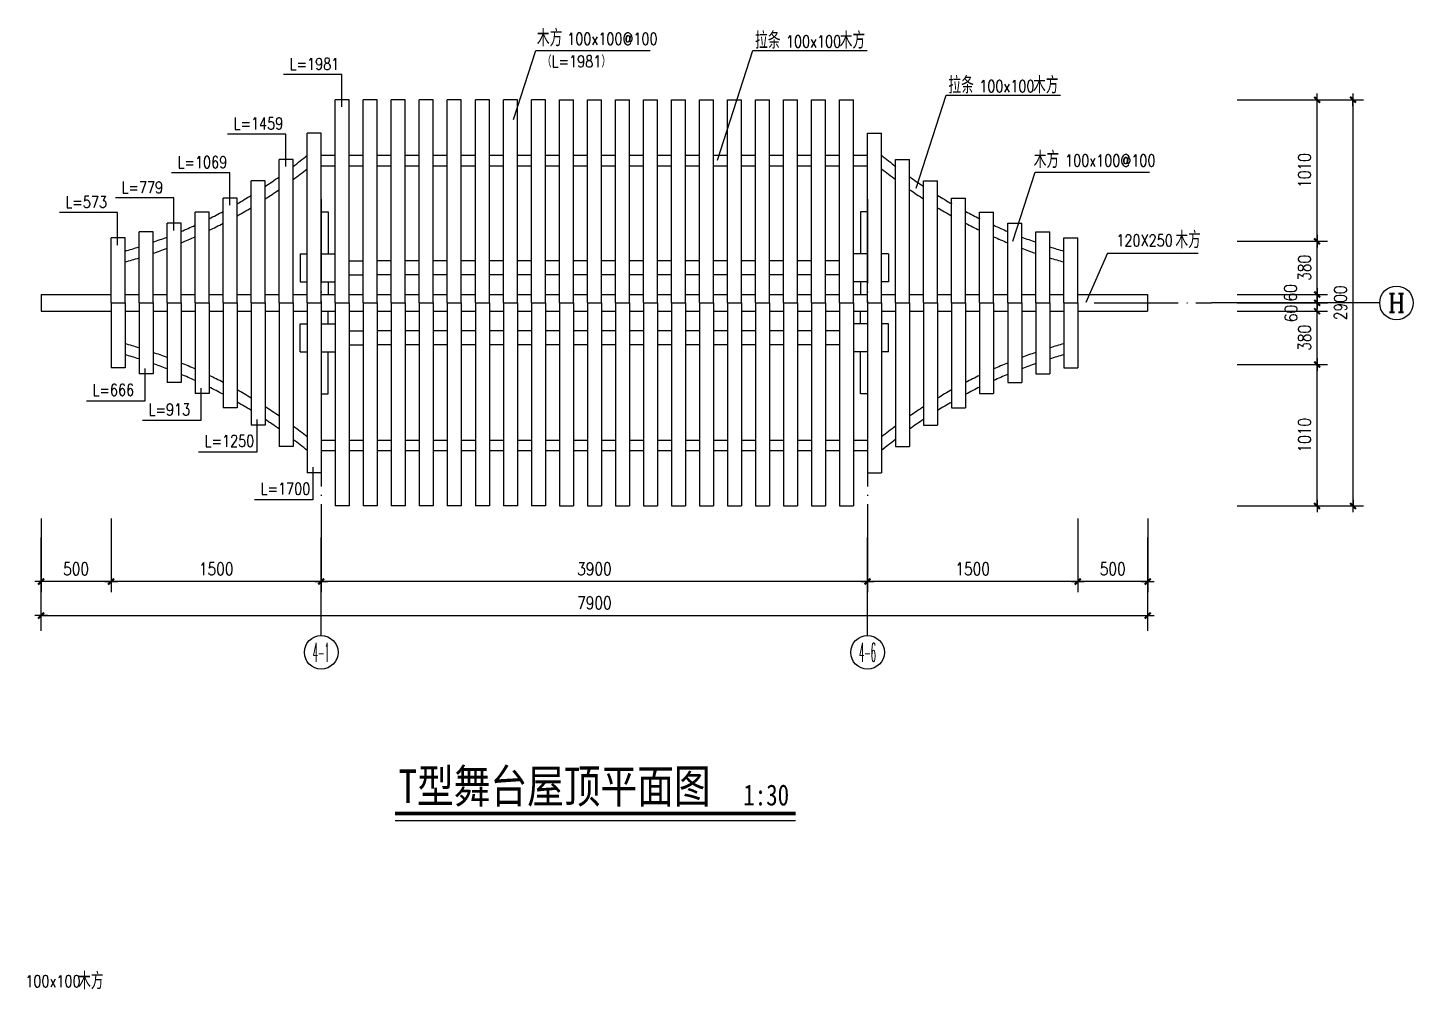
# Model space of a CAD drawing. Extents: x 594538 to 606574, y -114484 to -98989.
# Drawn here: x 595441 to 605331, y -105854 to -98989 of the extents above; entities that cross this region are included whole.
import ezdxf
from ezdxf.enums import TextEntityAlignment as Align

# ---------------------------------------------------------------- set-up
doc = ezdxf.new("R2010")
doc.units = 0
doc.header["$LTSCALE"] = 300
doc.header["$MEASUREMENT"] = 0
doc.header["$PDMODE"] = 3
doc.linetypes.add('DOTE', pattern=[2.42, 2, -0.2, 0.02, -0.2])
doc.layers.get('0').update_dxf_attribs({"linetype": 'CONTINUOUS'})
doc.layers.get('DEFPOINTS').update_dxf_attribs({"linetype": 'CONTINUOUS'})
for name, color, linetype in [('AXIS', 3, 'CONTINUOUS'), ('AXIS_TEXT', 7, 'CONTINUOUS'), ('DOTE', 1, 'DOTE'), ('PUB_DIM', 200, 'CONTINUOUS'), ('PUB_TEXT', 7, 'CONTINUOUS'), ('木构架', 73, 'CONTINUOUS'), ('柱', 2, 'CONTINUOUS')]:
    doc.layers.add(name, color=color, linetype=linetype)
doc.styles.add('-黑体', font='SIMHEI.TTF', dxfattribs={"width": 0.8})
doc.styles.add('_HT', font='txt.shx', dxfattribs={"width": 0.8, "bigfont": 'HT.shx'})
doc.styles.add('COMPLEX', font='COMPLEX')
doc.styles.add('DIM_FONT', font='SIMPLEX.shx', dxfattribs={"width": 0.8})
doc.dimstyles.new('AXIS30', dxfattribs={"dimscale": 0.3, "dimtxt": 300, "dimasz": 1, "dimexe": 250, "dimexo": 300, "dimgap": 150, "dimtad": 1, "dimdec": 0, "dimzin": 0, "dimtxsty": 'DIM_FONT', "dimblk": '_DIMX', "dimblk1": 'DOTSMALL', "dimblk2": 'DOTSMALL', "dimcen": 150, "dimse1": 1, "dimse2": 1, "dimclrt": 7, "dimazin": 3, "dimtfac": 150, "dimtdec": 0, "dimtix": 1, "dimtmove": 0, "dimatfit": 3, "dimtolj": 1, "dimtzin": 0})
doc.dimstyles.new('DIMN30', dxfattribs={"dimscale": 0.3, "dimtxt": 300, "dimasz": 1, "dimexe": 250, "dimexo": 300, "dimgap": 150, "dimtad": 1, "dimdec": 0, "dimzin": 0, "dimtxsty": 'DIM_FONT', "dimblk": '_DIMX', "dimblk1": 'DOTSMALL', "dimblk2": 'DOTSMALL', "dimcen": 150, "dimclrt": 7, "dimazin": 3, "dimtfac": 150, "dimtdec": 0, "dimtix": 1, "dimtmove": 0, "dimatfit": 3, "dimtolj": 1, "dimtzin": 0})

# ---------------------------------------------------------------- blocks, each defined once
blk = doc.blocks.new('_AXISO')
blk.add_circle((0, 0), 0.5)
at = {"layer": 'AXIS_TEXT', "style": 'COMPLEX', "width": 1.041667}
blk.add_attdef('A', text='', height=0.56, dxfattribs=at).set_placement((-0.25, -0.28), (0.25, -0.28), align=Align.FIT)
blk = doc.blocks.new('_DIMX')
blk.add_line((-150, 0), (150, 0))
at = {"const_width": 50}
blk.add_lwpolyline([(-70, -70), (70, 70)], dxfattribs=at)
blk = doc.blocks.new('*D81')
at = {"color": 0, "linetype": 'BYBLOCK'}
for p, q in [((603930.1, -113141.5), (603930.1, -113666)), ((604429.8, -113141.5), (604429.8, -113666)), ((604429.5, -113591), (603930.4, -113591))]:
    blk.add_line(p, q, dxfattribs=at)
at = {"layer": 'DEFPOINTS', "color": 0, "linetype": 'BYBLOCK'}
for p in [(603930.1, -113051.5), (604429.8, -113051.5), (603930.1, -113591)]:
    blk.add_point(p, dxfattribs=at)
at = {"color": 0, "linetype": 'BYBLOCK', "xscale": 0.3, "yscale": 0.3, "zscale": 0.3, "rotation": 180}
blk.add_blockref('_DIMX', (603930.1, -113591), dxfattribs=at)
at = {"color": 0, "linetype": 'BYBLOCK', "xscale": 0.3, "yscale": 0.3, "zscale": 0.3}
blk.add_blockref('_DIMX', (604429.8, -113591), dxfattribs=at)
at = {"color": 7, "linetype": 'BYBLOCK', "insert": (604180, -113501), "char_height": 90, "attachment_point": 5, "style": 'DIM_FONT'}
blk.add_mtext('\\A1;500', dxfattribs=at)
blk = doc.blocks.new('_DOTSMALL')
at = {"color": 0, "linetype": 'BYBLOCK', "const_width": 0.5}
blk.add_lwpolyline([(-0.0625, 0, 1), (0.0625, 0, 1)], format="xyb", close=True, dxfattribs=at)
blk = doc.blocks.new('*D82')
at = {"color": 0, "linetype": 'BYBLOCK'}
for p, q in [((605993.5, -120786.2), (605993.5, -121310.7)), ((607493.5, -120786.2), (607493.5, -121310.7)), ((607493.2, -121235.7), (605993.8, -121235.7))]:
    blk.add_line(p, q, dxfattribs=at)
at = {"layer": 'DEFPOINTS', "color": 0, "linetype": 'BYBLOCK'}
for p in [(605993.5, -120696.2), (607493.5, -120696.2), (605993.5, -121235.7)]:
    blk.add_point(p, dxfattribs=at)
at = {"color": 0, "linetype": 'BYBLOCK', "xscale": 0.3, "yscale": 0.3, "zscale": 0.3, "rotation": 180}
blk.add_blockref('_DIMX', (605993.5, -121235.7), dxfattribs=at)
at = {"color": 0, "linetype": 'BYBLOCK', "xscale": 0.3, "yscale": 0.3, "zscale": 0.3}
blk.add_blockref('_DIMX', (607493.5, -121235.7), dxfattribs=at)
at = {"color": 7, "linetype": 'BYBLOCK', "insert": (606743.5, -121145.7), "char_height": 90, "attachment_point": 5, "style": 'DIM_FONT'}
blk.add_mtext('\\A1;1500', dxfattribs=at)
blk = doc.blocks.new('*D83')
at = {"color": 0, "linetype": 'BYBLOCK'}
for p, q in [((602093.5, -120786.2), (602093.5, -121310.7)), ((605993.5, -120786.2), (605993.5, -121310.7)), ((605993.2, -121235.7), (602093.8, -121235.7))]:
    blk.add_line(p, q, dxfattribs=at)
at = {"layer": 'DEFPOINTS', "color": 0, "linetype": 'BYBLOCK'}
for p in [(602093.5, -120696.2), (605993.5, -120696.2), (602093.5, -121235.7)]:
    blk.add_point(p, dxfattribs=at)
at = {"color": 0, "linetype": 'BYBLOCK', "xscale": 0.3, "yscale": 0.3, "zscale": 0.3, "rotation": 180}
blk.add_blockref('_DIMX', (602093.5, -121235.7), dxfattribs=at)
at = {"color": 0, "linetype": 'BYBLOCK', "xscale": 0.3, "yscale": 0.3, "zscale": 0.3}
blk.add_blockref('_DIMX', (605993.5, -121235.7), dxfattribs=at)
at = {"color": 7, "linetype": 'BYBLOCK', "insert": (604043.5, -121145.7), "char_height": 90, "attachment_point": 5, "style": 'DIM_FONT'}
blk.add_mtext('\\A1;3900', dxfattribs=at)
blk = doc.blocks.new('*D84')
at = {"color": 0, "linetype": 'BYBLOCK'}
for p, q in [((600593.5, -120786.2), (600593.5, -121310.7)), ((602093.5, -120786.2), (602093.5, -121310.7)), ((602093.2, -121235.7), (600593.8, -121235.7))]:
    blk.add_line(p, q, dxfattribs=at)
at = {"layer": 'DEFPOINTS', "color": 0, "linetype": 'BYBLOCK'}
for p in [(600593.5, -120696.2), (602093.5, -120696.2), (600593.5, -121235.7)]:
    blk.add_point(p, dxfattribs=at)
at = {"color": 0, "linetype": 'BYBLOCK', "xscale": 0.3, "yscale": 0.3, "zscale": 0.3, "rotation": 180}
blk.add_blockref('_DIMX', (600593.5, -121235.7), dxfattribs=at)
at = {"color": 0, "linetype": 'BYBLOCK', "xscale": 0.3, "yscale": 0.3, "zscale": 0.3}
blk.add_blockref('_DIMX', (602093.5, -121235.7), dxfattribs=at)
at = {"color": 7, "linetype": 'BYBLOCK', "insert": (601343.5, -121145.7), "char_height": 90, "attachment_point": 5, "style": 'DIM_FONT'}
blk.add_mtext('\\A1;1500', dxfattribs=at)
blk = doc.blocks.new('*D85')
at = {"color": 0, "linetype": 'BYBLOCK'}
for p, q in [((600093.4, -120786.2), (600093.4, -121310.7)), ((600593.5, -120786.2), (600593.5, -121310.7)), ((600593.2, -121235.7), (600093.7, -121235.7))]:
    blk.add_line(p, q, dxfattribs=at)
at = {"layer": 'DEFPOINTS', "color": 0, "linetype": 'BYBLOCK'}
for p in [(600093.4, -120696.2), (600593.5, -120696.2), (600093.4, -121235.7)]:
    blk.add_point(p, dxfattribs=at)
at = {"color": 0, "linetype": 'BYBLOCK', "xscale": 0.3, "yscale": 0.3, "zscale": 0.3, "rotation": 180}
blk.add_blockref('_DIMX', (600093.4, -121235.7), dxfattribs=at)
at = {"color": 0, "linetype": 'BYBLOCK', "xscale": 0.3, "yscale": 0.3, "zscale": 0.3}
blk.add_blockref('_DIMX', (600593.5, -121235.7), dxfattribs=at)
at = {"color": 7, "linetype": 'BYBLOCK', "insert": (600343.4, -121145.7), "char_height": 90, "attachment_point": 5, "style": 'DIM_FONT'}
blk.add_mtext('\\A1;500', dxfattribs=at)
blk = doc.blocks.new('*D86')
at = {"color": 0, "linetype": 'BYBLOCK'}
for p, q in [((608632.6, -119686.2), (609277.4, -119686.2)), ((609202.4, -120695.9), (609202.4, -119686.5)), ((608632.6, -120696.2), (609277.4, -120696.2))]:
    blk.add_line(p, q, dxfattribs=at)
at = {"layer": 'DEFPOINTS', "color": 0, "linetype": 'BYBLOCK'}
for p in [(608542.6, -119686.2), (609202.4, -119686.2), (608542.6, -120696.2)]:
    blk.add_point(p, dxfattribs=at)
at = {"color": 0, "linetype": 'BYBLOCK', "xscale": 0.3, "yscale": 0.3, "zscale": 0.3}
for p, rotation in [((609202.4, -119686.2), 89.99972273461772), ((609202.4, -120696.2), 269.9997227346177)]:
    blk.add_blockref('_DIMX', p, dxfattribs=dict(at, rotation=rotation))
at = {"color": 7, "linetype": 'BYBLOCK', "insert": (609112.4, -120191.2), "char_height": 90, "attachment_point": 5, "rotation": 89.99972, "style": 'DIM_FONT'}
blk.add_mtext('\\A1;1010', dxfattribs=at)
blk = doc.blocks.new('*D87')
at = {"color": 0, "linetype": 'BYBLOCK'}
for p, q in [((586344.8, -100976), (586989.7, -100976)), ((586914.7, -101355.7), (586914.7, -100976.3)), ((586344.8, -101356), (586989.7, -101356))]:
    blk.add_line(p, q, dxfattribs=at)
at = {"layer": 'DEFPOINTS', "color": 0, "linetype": 'BYBLOCK'}
for p in [(586254.8, -100976), (586914.7, -100976), (586254.8, -101356)]:
    blk.add_point(p, dxfattribs=at)
at = {"color": 0, "linetype": 'BYBLOCK', "xscale": 0.3, "yscale": 0.3, "zscale": 0.3}
for p, rotation in [((586914.7, -100976), 89.99986740623204), ((586914.7, -101356), 269.9998674062321)]:
    blk.add_blockref('_DIMX', p, dxfattribs=dict(at, rotation=rotation))
at = {"color": 7, "linetype": 'BYBLOCK', "insert": (586824.7, -101166), "char_height": 90, "attachment_point": 5, "rotation": 89.99987, "style": 'DIM_FONT'}
blk.add_mtext('\\A1;380', dxfattribs=at)
blk = doc.blocks.new('*D88')
at = {"color": 0, "linetype": 'BYBLOCK'}
for p, q in [((586344.8, -100856), (586989.7, -100856)), ((586914.7, -100855.7), (586914.7, -100855.4)), ((586914.7, -100916), (586914.7, -100856)), ((586914.7, -100916), (586914.7, -100856)), ((586344.8, -100916), (586989.7, -100916)), ((586914.7, -100916.3), (586914.7, -100916.6))]:
    blk.add_line(p, q, dxfattribs=at)
at = {"layer": 'DEFPOINTS', "color": 0, "linetype": 'BYBLOCK'}
for p in [(586254.8, -100856), (586914.7, -100856), (586254.8, -100916)]:
    blk.add_point(p, dxfattribs=at)
at = {"color": 0, "linetype": 'BYBLOCK', "xscale": 0.3, "yscale": 0.3, "zscale": 0.3}
for p, rotation in [((586914.7, -100856), 269.9998673322465), ((586914.7, -100916), 89.9998673322465)]:
    blk.add_blockref('_DIMX', p, dxfattribs=dict(at, rotation=rotation))
at = {"color": 7, "linetype": 'BYBLOCK', "insert": (586724.7, -100843.9), "char_height": 90, "attachment_point": 5, "rotation": 89.99987, "style": 'DIM_FONT'}
blk.add_mtext('\\A1;60', dxfattribs=at)
blk = doc.blocks.new('*D89')
at = {"color": 0, "linetype": 'BYBLOCK'}
for p, q in [((608632.6, -117796.2), (609277.4, -117796.2)), ((609202.4, -118806.2), (609202.4, -117796.5)), ((608632.6, -118806.4), (609277.4, -118806.5))]:
    blk.add_line(p, q, dxfattribs=at)
at = {"layer": 'DEFPOINTS', "color": 0, "linetype": 'BYBLOCK'}
for p in [(608542.6, -117796.2), (609202.4, -117796.2), (608542.6, -118806.4)]:
    blk.add_point(p, dxfattribs=at)
at = {"color": 0, "linetype": 'BYBLOCK', "xscale": 0.3, "yscale": 0.3, "zscale": 0.3}
for p, rotation in [((609202.4, -117796.2), 89.99976617296119), ((609202.4, -118806.5), 269.9997661729612)]:
    blk.add_blockref('_DIMX', p, dxfattribs=dict(at, rotation=rotation))
at = {"color": 7, "linetype": 'BYBLOCK', "insert": (609112.4, -118301.3), "char_height": 90, "attachment_point": 5, "rotation": 89.99977, "style": 'DIM_FONT'}
blk.add_mtext('\\A1;1010', dxfattribs=at)
blk = doc.blocks.new('*D90')
at = {"color": 0, "linetype": 'BYBLOCK'}
for p, q in [((608779.9, -117796.2), (609533.6, -117796.2)), ((609458.6, -120695.9), (609458.6, -117796.5)), ((608779.9, -120696.2), (609533.6, -120696.2))]:
    blk.add_line(p, q, dxfattribs=at)
at = {"layer": 'DEFPOINTS', "color": 0, "linetype": 'BYBLOCK'}
for p in [(608689.9, -117796.2), (609458.6, -117796.2), (608689.9, -120696.2)]:
    blk.add_point(p, dxfattribs=at)
at = {"color": 0, "linetype": 'BYBLOCK', "xscale": 0.3, "yscale": 0.3, "zscale": 0.3}
for p, rotation in [((609458.6, -117796.2), 89.99976663495573), ((609458.6, -120696.2), 269.9997666349557)]:
    blk.add_blockref('_DIMX', p, dxfattribs=dict(at, rotation=rotation))
at = {"color": 7, "linetype": 'BYBLOCK', "insert": (609368.6, -119246.2), "char_height": 90, "attachment_point": 5, "rotation": 89.99977, "style": 'DIM_FONT'}
blk.add_mtext('\\A1;2900', dxfattribs=at)
blk = doc.blocks.new('*D91')
at = {"color": 0, "linetype": 'BYBLOCK'}
for p, q in [((586344.8, -100476.2), (586989.7, -100476.2)), ((586914.7, -100855.7), (586914.7, -100476.5)), ((586344.8, -100856), (586989.7, -100856))]:
    blk.add_line(p, q, dxfattribs=at)
at = {"layer": 'DEFPOINTS', "color": 0, "linetype": 'BYBLOCK'}
for p in [(586254.8, -100476.2), (586914.7, -100476.2), (586254.8, -100856)]:
    blk.add_point(p, dxfattribs=at)
at = {"color": 0, "linetype": 'BYBLOCK', "xscale": 0.3, "yscale": 0.3, "zscale": 0.3}
for p, rotation in [((586914.7, -100476.2), 89.99986733228458), ((586914.7, -100856), 269.9998673322846)]:
    blk.add_blockref('_DIMX', p, dxfattribs=dict(at, rotation=rotation))
at = {"color": 7, "linetype": 'BYBLOCK', "insert": (586824.7, -100666.1), "char_height": 90, "attachment_point": 5, "rotation": 89.99987, "style": 'DIM_FONT'}
blk.add_mtext('\\A1;380', dxfattribs=at)
blk = doc.blocks.new('*D92')
at = {"color": 0, "linetype": 'BYBLOCK'}
for p, q in [((586344.8, -100916), (586989.7, -100916)), ((586344.8, -100976), (586989.7, -100976)), ((586914.7, -100915.7), (586914.7, -100915.4)), ((586914.7, -100976), (586914.7, -100916)), ((586914.7, -100976), (586914.7, -100916)), ((586914.7, -100976.3), (586914.7, -100976.6))]:
    blk.add_line(p, q, dxfattribs=at)
at = {"layer": 'DEFPOINTS', "color": 0, "linetype": 'BYBLOCK'}
for p in [(586254.8, -100916), (586254.8, -100976), (586914.7, -100916)]:
    blk.add_point(p, dxfattribs=at)
at = {"color": 0, "linetype": 'BYBLOCK', "xscale": 0.3, "yscale": 0.3, "zscale": 0.3}
for p, rotation in [((586914.7, -100916), 269.9998674061736), ((586914.7, -100976), 89.99986740617352)]:
    blk.add_blockref('_DIMX', p, dxfattribs=dict(at, rotation=rotation))
at = {"color": 7, "linetype": 'BYBLOCK', "insert": (586728.3, -100991.7), "char_height": 90, "attachment_point": 5, "rotation": 89.99987, "style": 'DIM_FONT'}
blk.add_mtext('\\A1;60', dxfattribs=at)
blk = doc.blocks.new('*D172')
at = {"color": 0, "linetype": 'BYBLOCK'}
blk.add_line((595536, -103185.8), (603435.4, -103185.8), dxfattribs=at)
at = {"layer": 'DEFPOINTS', "color": 0, "linetype": 'BYBLOCK'}
for p in [(603435.7, -103185.8), (595535.7, -104185.8), (603435.7, -104185.8)]:
    blk.add_point(p, dxfattribs=at)
at = {"color": 0, "linetype": 'BYBLOCK', "xscale": 0.3, "yscale": 0.3, "zscale": 0.3, "rotation": 180}
blk.add_blockref('_DIMX', (595535.7, -103185.8), dxfattribs=at)
at = {"color": 0, "linetype": 'BYBLOCK', "xscale": 0.3, "yscale": 0.3, "zscale": 0.3}
blk.add_blockref('_DIMX', (603435.7, -103185.8), dxfattribs=at)
at = {"color": 7, "linetype": 'BYBLOCK', "insert": (599485.7, -103095.8), "char_height": 90, "attachment_point": 5, "style": 'DIM_FONT'}
blk.add_mtext('\\A1;7900', dxfattribs=at)

msp = doc.modelspace()

# ---------------------------------------------------------------- linework, layer by layer
at = {"layer": 'AXIS'}
for p, q in [((605091.4, -100953.7), (603891.4, -100953.7)), ((595535.7, -103293.9), (595535.7, -102628.5)), ((597535.7, -103328.5), (597535.7, -102628.5)), ((601435.7, -103328.5), (601435.7, -102628.5)), ((603435.7, -103293.9), (603435.7, -102628.5))]:
    msp.add_line(p, q, dxfattribs=at)
at = {"layer": 'DOTE'}
for p, q in [((597535.7, -100212.8), (597535.7, -102628.5)), ((601435.7, -100212.8), (601435.7, -102628.5)), ((603054, -100953.7), (603891.4, -100953.7))]:
    msp.add_line(p, q, dxfattribs=at)
at = {"layer": 'PUB_DIM'}
for p, q in [((598909.2, -99644), (599067.8, -99152.1)), ((599067.8, -99152.1), (599882.8, -99152.1)), ((600365.5, -99934.5), (600617.7, -99152.1)), ((600617.7, -99152.1), (601432.7, -99152.1)), ((601783.7, -100135.3), (601997.8, -99471.3)), ((601997.8, -99471.3), (602812.8, -99471.3)), ((602473.7, -100512.9), (602632.3, -100021)), ((602632.3, -100021), (603447.3, -100021)), ((603148.4, -100598), (602992.9, -100951)), ((603148.4, -100598), (603796.2, -100598))]:
    msp.add_line(p, q, dxfattribs=at)
at = {"layer": '木构架'}
for p, q in [((597635.9, -100953.7), (597635.9, -99503.7)), ((597635.9, -100953.7), (597635.9, -99503.7)), ((597735.9, -99503.7), (597635.9, -99503.7)), ((597735.9, -100953.7), (597735.9, -99503.7)), ((597835.9, -100953.7), (597835.9, -99503.7)), ((597835.9, -100953.7), (597835.9, -99503.7)), ((597935.9, -99503.7), (597835.9, -99503.7)), ((597935.9, -100953.7), (597935.9, -99503.7)), ((598035.9, -100953.7), (598035.9, -99503.7)), ((598135.9, -99503.7), (598035.9, -99503.7)), ((598135.9, -100953.7), (598135.9, -99503.7)), ((598235.9, -100953.7), (598235.9, -99503.7)), ((598335.9, -99503.7), (598235.9, -99503.7)), ((598335.9, -100953.7), (598335.9, -99503.7)), ((598435.9, -100953.7), (598435.9, -99503.7)), ((598535.9, -99503.7), (598435.9, -99503.7)), ((598535.9, -100953.7), (598535.9, -99503.7)), ((598635.9, -100953.7), (598635.9, -99503.7)), ((598735.9, -99503.7), (598635.9, -99503.7)), ((598735.9, -100953.7), (598735.9, -99503.7)), ((598835.9, -100953.7), (598835.9, -99503.7)), ((598935.9, -99503.7), (598835.9, -99503.7)), ((598935.9, -100953.7), (598935.9, -99503.7)), ((599135.9, -99503.7), (599035.9, -99503.7)), ((599035.9, -100953.7), (599035.9, -99503.7)), ((599135.9, -100953.7), (599135.9, -99503.7)), ((599235.9, -100953.7), (599235.9, -99503.7)), ((599235.9, -99503.7), (599335.9, -99503.7)), ((599335.9, -100953.7), (599335.9, -99503.7)), ((599435.9, -99503.7), (599535.9, -99503.7)), ((599435.9, -100953.7), (599435.9, -99503.7)), ((599535.9, -100953.7), (599535.9, -99503.7)), ((599635.9, -100953.7), (599635.9, -99503.7)), ((599635.9, -99503.7), (599735.9, -99503.7)), ((599735.9, -100953.7), (599735.9, -99503.7)), ((599835.9, -100953.7), (599835.9, -99503.7)), ((599835.9, -99503.7), (599935.9, -99503.7)), ((599935.9, -100953.7), (599935.9, -99503.7)), ((600035.9, -100953.7), (600035.9, -99503.7)), ((600035.9, -99503.7), (600135.9, -99503.7)), ((600135.9, -100953.7), (600135.9, -99503.7)), ((600235.9, -100953.7), (600235.9, -99503.7)), ((600235.9, -99503.7), (600335.9, -99503.7)), ((600335.9, -100953.7), (600335.9, -99503.7)), ((600435.9, -100953.7), (600435.9, -99503.7)), ((600435.9, -99503.7), (600535.9, -99503.7)), ((600535.9, -100953.7), (600535.9, -99503.7)), ((600635.9, -100953.7), (600635.9, -99503.7)), ((600635.9, -99503.7), (600735.9, -99503.7)), ((600735.9, -100953.7), (600735.9, -99503.7)), ((600835.9, -100953.7), (600835.9, -99503.7)), ((600835.9, -99503.7), (600935.9, -99503.7)), ((600935.9, -100953.7), (600935.9, -99503.7)), ((601035.9, -100953.7), (601035.9, -99503.7)), ((601035.9, -99503.7), (601135.9, -99503.7)), ((601135.9, -100953.7), (601135.9, -99503.7)), ((601235.9, -100953.7), (601235.9, -99503.7)), ((601235.9, -99503.7), (601335.9, -99503.7)), ((601335.9, -100953.7), (601335.9, -99503.7)), ((597435.9, -100953.7), (597435.9, -99740.9)), ((597535.9, -99740.9), (597435.9, -99740.9)), ((597535.9, -100953.7), (597535.9, -99740.9)), ((601435.9, -100953.7), (601435.9, -99740.9)), ((601435.9, -99740.9), (601535.9, -99740.9)), ((601535.9, -100953.7), (601535.9, -99740.9)), ((597235.9, -100953.7), (597235.9, -99929.1)), ((597335.9, -99929.1), (597235.9, -99929.1)), ((597335.9, -100953.7), (597335.9, -99929.1)), ((601635.9, -100953.7), (601635.9, -99929.1)), ((601635.9, -99929.1), (601735.9, -99929.1)), ((601735.9, -100953.7), (601735.9, -99929.1)), ((597035.9, -100953.7), (597035.9, -100081.5)), ((597135.9, -100081.5), (597035.9, -100081.5)), ((597135.9, -100953.7), (597135.9, -100081.5)), ((601835.9, -100953.7), (601835.9, -100081.5)), ((601835.9, -100081.5), (601935.9, -100081.5)), ((601935.9, -100953.7), (601935.9, -100081.5)), ((596835.9, -100953.7), (596835.9, -100205.6)), ((596935.9, -100205.6), (596835.9, -100205.6)), ((596935.9, -100953.7), (596935.9, -100205.6)), ((602035.9, -100953.7), (602035.9, -100205.6)), ((602035.9, -100205.6), (602135.9, -100205.6)), ((602135.9, -100953.7), (602135.9, -100205.6)), ((596435.9, -100953.7), (596435.9, -100385.3)), ((596535.9, -100385.3), (596435.9, -100385.3)), ((596535.9, -100953.7), (596535.9, -100385.3)), ((596635.9, -100953.7), (596635.9, -100305.8)), ((596735.9, -100305.8), (596635.9, -100305.8)), ((596735.9, -100953.7), (596735.9, -100305.8)), ((597535.9, -100303.7), (597586.2, -100303.7)), ((597586.2, -100303.7), (597586.2, -100603.7)), ((601435.9, -100303.7), (601385.6, -100303.7)), ((601385.6, -100303.7), (601385.6, -100603.7)), ((602235.9, -100953.7), (602235.9, -100305.8)), ((602235.9, -100305.8), (602335.9, -100305.8)), ((602335.9, -100953.7), (602335.9, -100305.8)), ((602435.9, -100953.7), (602435.9, -100385.3)), ((602435.9, -100385.3), (602535.9, -100385.3)), ((602535.9, -100953.7), (602535.9, -100385.3)), ((596035.9, -100953.7), (596035.9, -100489.2)), ((596135.9, -100489.2), (596035.9, -100489.2)), ((596135.9, -100953.7), (596135.9, -100489.2)), ((596235.9, -100953.7), (596235.9, -100446)), ((596335.9, -100446), (596235.9, -100446)), ((596335.9, -100953.7), (596335.9, -100446)), ((602635.9, -100953.7), (602635.9, -100446)), ((602635.9, -100446), (602735.9, -100446)), ((602735.9, -100953.7), (602735.9, -100446)), ((602835.9, -100953.7), (602835.9, -100489.2)), ((602835.9, -100489.2), (602935.9, -100489.2)), ((602935.9, -100953.7), (602935.9, -100489.2)), ((597386.2, -100603.7), (597386.2, -100803.7)), ((597386.2, -100603.7), (597435.9, -100603.7)), ((597535.9, -100603.7), (597635.9, -100603.7)), ((597735.9, -100653.7), (597835.9, -100653.7)), ((598035.9, -100653.7), (597935.9, -100653.7)), ((598235.9, -100653.7), (598135.9, -100653.7)), ((598435.9, -100653.7), (598335.9, -100653.7)), ((598635.9, -100653.7), (598535.9, -100653.7)), ((598835.9, -100653.7), (598735.9, -100653.7)), ((599035.9, -100653.7), (598935.9, -100653.7)), ((599235.9, -100653.7), (599135.9, -100653.7)), ((599435.9, -100653.7), (599335.9, -100653.7)), ((599635.9, -100653.7), (599535.9, -100653.7)), ((599835.9, -100653.7), (599735.9, -100653.7)), ((600035.9, -100653.7), (599935.9, -100653.7)), ((600235.9, -100653.7), (600135.9, -100653.7)), ((600435.9, -100653.7), (600335.9, -100653.7)), ((600635.9, -100653.7), (600535.9, -100653.7)), ((600835.9, -100653.7), (600735.9, -100653.7)), ((601035.9, -100653.7), (600935.9, -100653.7)), ((601235.9, -100653.7), (601135.9, -100653.7)), ((601435.9, -100603.7), (601335.9, -100603.7)), ((601585.6, -100603.7), (601535.9, -100603.7)), ((601585.6, -100603.7), (601585.6, -100803.7)), ((597735.9, -100753.7), (597835.9, -100753.7)), ((598035.9, -100753.7), (597935.9, -100753.7)), ((598235.9, -100753.7), (598135.9, -100753.7)), ((598435.9, -100753.7), (598335.9, -100753.7)), ((598635.9, -100753.7), (598535.9, -100753.7)), ((598835.9, -100753.7), (598735.9, -100753.7)), ((599035.9, -100753.7), (598935.9, -100753.7)), ((599235.9, -100753.7), (599135.9, -100753.7)), ((599435.9, -100753.7), (599335.9, -100753.7)), ((599635.9, -100753.7), (599535.9, -100753.7)), ((599835.9, -100753.7), (599735.9, -100753.7)), ((600035.9, -100753.7), (599935.9, -100753.7)), ((600235.9, -100753.7), (600135.9, -100753.7)), ((600435.9, -100753.7), (600335.9, -100753.7)), ((600635.9, -100753.7), (600535.9, -100753.7)), ((600835.9, -100753.7), (600735.9, -100753.7)), ((601035.9, -100753.7), (600935.9, -100753.7)), ((601235.9, -100753.7), (601135.9, -100753.7)), ((597386.2, -100803.7), (597435.9, -100803.7)), ((597535.9, -100803.7), (597635.9, -100803.7)), ((597586.2, -100803.7), (597586.2, -100893.7)), ((601435.9, -100803.7), (601335.9, -100803.7)), ((601385.6, -100803.7), (601385.6, -100893.7)), ((601585.6, -100803.7), (601535.9, -100803.7)), ((595535.8, -100893.7), (595535.8, -101013.7)), ((595535.8, -100893.7), (596035.9, -100893.7)), ((595935.9, -100893.7), (596035.9, -100893.7)), ((596035.9, -100953.7), (596035.9, -101418.2)), ((596035.9, -100953.7), (596135.9, -100953.7)), ((596135.9, -100893.7), (596235.9, -100893.7)), ((596135.9, -100953.7), (596135.9, -101418.2)), ((596235.9, -100953.7), (596235.9, -101461.4)), ((596235.9, -100953.7), (596335.9, -100953.7)), ((596335.9, -100893.7), (596435.9, -100893.7)), ((596335.9, -100953.7), (596335.9, -101461.4)), ((596435.9, -100953.7), (596435.9, -101522.1)), ((596435.9, -100953.7), (596535.9, -100953.7)), ((596535.9, -100893.7), (596635.9, -100893.7)), ((596535.9, -100953.7), (596535.9, -101522.1)), ((596635.9, -100953.7), (596635.9, -101601.6)), ((596635.9, -100953.7), (596735.9, -100953.7)), ((596735.9, -100893.7), (596835.9, -100893.7)), ((596735.9, -100953.7), (596735.9, -101601.6)), ((596835.9, -100953.7), (596835.9, -101701.8)), ((596835.9, -100953.7), (596935.9, -100953.7)), ((596935.9, -100893.7), (597035.9, -100893.7)), ((596935.9, -100953.7), (596935.9, -101701.8)), ((597035.9, -100953.7), (597035.9, -101825.9)), ((597035.9, -100953.7), (597135.9, -100953.7)), ((597135.9, -100893.7), (597235.9, -100893.7)), ((597135.9, -100953.7), (597135.9, -101825.9)), ((597235.9, -100953.7), (597235.9, -101978.3)), ((597235.9, -100953.7), (597335.9, -100953.7)), ((597335.9, -100893.7), (597435.9, -100893.7)), ((597335.9, -100953.7), (597335.9, -101978.3)), ((597435.9, -100953.7), (597435.9, -102166.5)), ((597435.9, -100953.7), (597535.9, -100953.7)), ((597535.7, -100893.7), (597635.9, -100893.7)), ((597535.9, -100893.7), (597635.9, -100893.7)), ((597535.9, -100953.7), (597535.9, -102166.5)), ((597635.9, -100953.7), (597735.9, -100953.7)), ((597635.9, -100953.7), (597635.9, -102403.7)), ((597735.9, -100893.7), (597835.9, -100893.7)), ((597735.9, -100953.7), (597735.9, -102403.7)), ((597835.9, -100953.7), (597835.9, -102403.7)), ((597835.9, -100953.7), (597935.9, -100953.7)), ((597835.9, -100953.7), (597935.9, -100953.7)), ((597935.9, -100893.7), (598035.9, -100893.7)), ((597935.9, -100953.7), (597935.9, -102403.7)), ((598035.9, -100953.7), (598035.9, -102403.7)), ((598035.9, -100953.7), (598135.9, -100953.7)), ((598035.9, -100953.7), (598135.9, -100953.7)), ((598135.9, -100893.7), (598235.9, -100893.7)), ((598135.9, -100953.7), (598135.9, -102403.7)), ((598235.9, -100953.7), (598235.9, -102403.7)), ((598235.9, -100953.7), (598335.9, -100953.7)), ((598235.9, -100953.7), (598335.9, -100953.7)), ((598335.9, -100893.7), (598435.9, -100893.7)), ((598335.9, -100953.7), (598335.9, -102403.7)), ((598435.9, -100953.7), (598435.9, -102403.7)), ((598435.9, -100953.7), (598535.9, -100953.7)), ((598435.9, -100953.7), (598535.9, -100953.7)), ((598535.9, -100893.7), (598635.9, -100893.7)), ((598535.9, -100953.7), (598535.9, -102403.7)), ((598635.9, -100953.7), (598635.9, -102403.7)), ((598635.9, -100953.7), (598735.9, -100953.7)), ((598635.9, -100953.7), (598735.9, -100953.7)), ((598735.9, -100893.7), (598835.9, -100893.7)), ((598735.9, -100953.7), (598735.9, -102403.7)), ((598835.9, -100953.7), (598835.9, -102403.7)), ((598835.9, -100953.7), (598935.9, -100953.7)), ((598835.9, -100953.7), (598935.9, -100953.7)), ((598935.9, -100893.7), (599035.9, -100893.7)), ((598935.9, -100953.7), (598935.9, -102403.7)), ((599035.9, -100953.7), (599035.9, -102403.7)), ((599035.9, -100953.7), (599135.9, -100953.7)), ((599035.9, -100953.7), (599135.9, -100953.7)), ((599135.9, -100893.7), (599235.9, -100893.7)), ((599135.9, -100953.7), (599135.9, -102403.7)), ((599235.9, -100953.7), (599235.9, -102403.7)), ((599235.9, -100953.7), (599335.9, -100953.7)), ((599235.9, -100953.7), (599335.9, -100953.7)), ((599335.9, -100893.7), (599435.9, -100893.7)), ((599335.9, -100953.7), (599335.9, -102403.7)), ((599435.9, -100953.7), (599435.9, -102403.7)), ((599435.9, -100953.7), (599535.9, -100953.7)), ((599435.9, -100953.7), (599535.9, -100953.7)), ((599535.9, -100893.7), (599635.9, -100893.7)), ((599535.9, -100953.7), (599535.9, -102403.7)), ((599635.9, -100953.7), (599635.9, -102403.7)), ((599635.9, -100953.7), (599735.9, -100953.7)), ((599635.9, -100953.7), (599735.9, -100953.7)), ((599735.9, -100893.7), (599835.9, -100893.7)), ((599735.9, -100953.7), (599735.9, -102403.7)), ((599835.9, -100953.7), (599835.9, -102403.7)), ((599835.9, -100953.7), (599935.9, -100953.7)), ((599835.9, -100953.7), (599935.9, -100953.7)), ((599935.9, -100893.7), (600035.9, -100893.7)), ((599935.9, -100953.7), (599935.9, -102403.7)), ((600035.9, -100953.7), (600035.9, -102403.7)), ((600035.9, -100953.7), (600135.9, -100953.7)), ((600035.9, -100953.7), (600135.9, -100953.7)), ((600135.9, -100893.7), (600235.9, -100893.7)), ((600135.9, -100953.7), (600135.9, -102403.7)), ((600235.9, -100953.7), (600235.9, -102403.7)), ((600235.9, -100953.7), (600335.9, -100953.7)), ((600235.9, -100953.7), (600335.9, -100953.7)), ((600335.9, -100893.7), (600435.9, -100893.7)), ((600335.9, -100953.7), (600335.9, -102403.7)), ((600435.9, -100953.7), (600435.9, -102403.7)), ((600435.9, -100953.7), (600535.9, -100953.7)), ((600435.9, -100953.7), (600535.9, -100953.7)), ((600535.9, -100893.7), (600635.9, -100893.7)), ((600535.9, -100953.7), (600535.9, -102403.7)), ((600635.9, -100953.7), (600635.9, -102403.7)), ((600635.9, -100953.7), (600735.9, -100953.7)), ((600635.9, -100953.7), (600735.9, -100953.7)), ((600735.9, -100893.7), (600835.9, -100893.7)), ((600735.9, -100953.7), (600735.9, -102403.7)), ((600835.9, -100953.7), (600835.9, -102403.7)), ((600835.9, -100953.7), (600935.9, -100953.7)), ((600835.9, -100953.7), (600935.9, -100953.7)), ((600935.9, -100893.7), (601035.9, -100893.7)), ((600935.9, -100953.7), (600935.9, -102403.7)), ((601035.9, -100953.7), (601035.9, -102403.7)), ((601035.9, -100953.7), (601135.9, -100953.7)), ((601035.9, -100953.7), (601135.9, -100953.7)), ((601135.9, -100893.7), (601235.9, -100893.7)), ((601135.9, -100953.7), (601135.9, -102403.7)), ((601235.9, -100953.7), (601235.9, -102403.7)), ((601235.9, -100953.7), (601335.9, -100953.7)), ((601235.9, -100953.7), (601335.9, -100953.7)), ((601335.9, -100893.7), (601435.9, -100893.7)), ((601335.9, -100893.7), (601435.9, -100893.7)), ((601335.9, -100953.7), (601335.9, -102403.7)), ((601435.9, -100953.7), (601435.9, -102166.5)), ((601435.9, -100953.7), (601535.9, -100953.7)), ((601535.9, -100893.7), (601635.9, -100893.7)), ((601535.9, -100953.7), (601535.9, -102166.5)), ((601635.9, -100953.7), (601635.9, -101978.3)), ((601635.9, -100953.7), (601735.9, -100953.7)), ((601735.9, -100893.7), (601835.9, -100893.7)), ((601735.9, -100953.7), (601735.9, -101978.3)), ((601835.9, -100953.7), (601835.9, -101825.9)), ((601835.9, -100953.7), (601935.9, -100953.7)), ((601935.9, -100893.7), (602035.9, -100893.7)), ((601935.9, -100953.7), (601935.9, -101825.9)), ((602035.9, -100953.7), (602035.9, -101701.8)), ((602035.9, -100953.7), (602135.9, -100953.7)), ((602135.9, -100893.7), (602235.9, -100893.7)), ((602135.9, -100953.7), (602135.9, -101701.8)), ((602235.9, -100953.7), (602235.9, -101601.6)), ((602235.9, -100953.7), (602335.9, -100953.7)), ((602335.9, -100893.7), (602435.9, -100893.7)), ((602335.9, -100953.7), (602335.9, -101601.6)), ((602435.9, -100953.7), (602435.9, -101522.1)), ((602435.9, -100953.7), (602535.9, -100953.7)), ((602535.9, -100893.7), (602635.9, -100893.7)), ((602535.9, -100953.7), (602535.9, -101522.1)), ((602635.9, -100953.7), (602635.9, -101461.4)), ((602635.9, -100953.7), (602735.9, -100953.7)), ((602735.9, -100893.7), (602835.9, -100893.7)), ((602735.9, -100953.7), (602735.9, -101461.4)), ((602835.9, -100953.7), (602835.9, -101418.2)), ((602835.9, -100953.7), (602935.9, -100953.7)), ((602935.9, -100893.7), (603035.9, -100893.7)), ((602935.9, -100893.7), (603434.6, -100893.7)), ((602935.9, -100953.7), (602935.9, -101418.2)), ((603434.6, -100893.7), (603434.6, -101013.7)), ((595535.8, -101013.7), (596035.9, -101013.7)), ((595935.9, -101013.7), (596035.9, -101013.7)), ((595935.9, -101013.7), (596035.9, -101013.7)), ((596135.9, -101013.7), (596235.9, -101013.7)), ((596135.9, -101013.7), (596235.9, -101013.7)), ((596335.9, -101013.7), (596435.9, -101013.7)), ((596335.9, -101013.7), (596435.9, -101013.7)), ((596535.9, -101013.7), (596635.9, -101013.7)), ((596535.9, -101013.7), (596635.9, -101013.7)), ((596735.9, -101013.7), (596835.9, -101013.7)), ((596735.9, -101013.7), (596835.9, -101013.7)), ((596935.9, -101013.7), (597035.9, -101013.7)), ((596935.9, -101013.7), (597035.9, -101013.7)), ((597135.9, -101013.7), (597235.9, -101013.7)), ((597335.9, -101013.7), (597435.9, -101013.7)), ((597535.9, -101013.7), (597635.9, -101013.7)), ((597586.2, -101103.7), (597586.2, -101013.7)), ((597735.9, -101013.7), (597835.9, -101013.7)), ((597935.9, -101013.7), (598035.9, -101013.7)), ((598135.9, -101013.7), (598235.9, -101013.7)), ((598335.9, -101013.7), (598435.9, -101013.7)), ((598535.9, -101013.7), (598635.9, -101013.7)), ((598735.9, -101013.7), (598835.9, -101013.7)), ((598935.9, -101013.7), (599035.9, -101013.7)), ((599135.9, -101013.7), (599235.9, -101013.7)), ((599335.9, -101013.7), (599435.9, -101013.7)), ((599535.9, -101013.7), (599635.9, -101013.7)), ((599735.9, -101013.7), (599835.9, -101013.7)), ((599935.9, -101013.7), (600035.9, -101013.7)), ((600135.9, -101013.7), (600235.9, -101013.7)), ((600335.9, -101013.7), (600435.9, -101013.7)), ((600535.9, -101013.7), (600635.9, -101013.7)), ((600735.9, -101013.7), (600835.9, -101013.7)), ((600935.9, -101013.7), (601035.9, -101013.7)), ((601135.9, -101013.7), (601235.9, -101013.7)), ((601335.9, -101013.7), (601435.9, -101013.7)), ((601385.6, -101103.7), (601385.6, -101013.7)), ((601535.9, -101013.7), (601635.9, -101013.7)), ((601735.9, -101013.7), (601835.9, -101013.7)), ((601935.9, -101013.7), (602035.9, -101013.7)), ((602135.9, -101013.7), (602235.9, -101013.7)), ((602335.9, -101013.7), (602435.9, -101013.7)), ((602535.9, -101013.7), (602635.9, -101013.7)), ((602735.9, -101013.7), (602835.9, -101013.7)), ((602935.9, -101013.7), (603035.9, -101013.7)), ((602935.9, -101013.7), (603434.6, -101013.7)), ((597386.2, -101303.7), (597386.2, -101103.7)), ((597386.2, -101103.7), (597435.9, -101103.7)), ((597535.9, -101103.7), (597635.9, -101103.7)), ((597735.9, -101153.7), (597835.9, -101153.7)), ((598035.9, -101153.7), (597935.9, -101153.7)), ((598235.9, -101153.7), (598135.9, -101153.7)), ((598435.9, -101153.7), (598335.9, -101153.7)), ((598635.9, -101153.7), (598535.9, -101153.7)), ((598835.9, -101153.7), (598735.9, -101153.7)), ((599035.9, -101153.7), (598935.9, -101153.7)), ((599235.9, -101153.7), (599135.9, -101153.7)), ((599435.9, -101153.7), (599335.9, -101153.7)), ((599635.9, -101153.7), (599535.9, -101153.7)), ((599835.9, -101153.7), (599735.9, -101153.7)), ((600035.9, -101153.7), (599935.9, -101153.7)), ((600235.9, -101153.7), (600135.9, -101153.7)), ((600435.9, -101153.7), (600335.9, -101153.7)), ((600635.9, -101153.7), (600535.9, -101153.7)), ((600835.9, -101153.7), (600735.9, -101153.7)), ((601035.9, -101153.7), (600935.9, -101153.7)), ((601235.9, -101153.7), (601135.9, -101153.7)), ((601435.9, -101103.7), (601335.9, -101103.7)), ((601585.6, -101103.7), (601535.9, -101103.7)), ((601585.6, -101303.7), (601585.6, -101103.7)), ((597735.9, -101253.7), (597835.9, -101253.7)), ((598035.9, -101253.7), (597935.9, -101253.7)), ((598235.9, -101253.7), (598135.9, -101253.7)), ((598435.9, -101253.7), (598335.9, -101253.7)), ((598635.9, -101253.7), (598535.9, -101253.7)), ((598835.9, -101253.7), (598735.9, -101253.7)), ((599035.9, -101253.7), (598935.9, -101253.7)), ((599235.9, -101253.7), (599135.9, -101253.7)), ((599435.9, -101253.7), (599335.9, -101253.7)), ((599635.9, -101253.7), (599535.9, -101253.7)), ((599835.9, -101253.7), (599735.9, -101253.7)), ((600035.9, -101253.7), (599935.9, -101253.7)), ((600235.9, -101253.7), (600135.9, -101253.7)), ((600435.9, -101253.7), (600335.9, -101253.7)), ((600635.9, -101253.7), (600535.9, -101253.7)), ((600835.9, -101253.7), (600735.9, -101253.7)), ((601035.9, -101253.7), (600935.9, -101253.7)), ((601235.9, -101253.7), (601135.9, -101253.7)), ((597386.2, -101303.7), (597435.9, -101303.7)), ((597535.9, -101303.7), (597635.9, -101303.7)), ((597586.2, -101603.7), (597586.2, -101303.7)), ((601435.9, -101303.7), (601335.9, -101303.7)), ((601385.6, -101603.7), (601385.6, -101303.7)), ((601585.6, -101303.7), (601535.9, -101303.7)), ((596135.9, -101418.2), (596035.9, -101418.2)), ((596335.9, -101461.4), (596235.9, -101461.4)), ((602635.9, -101461.4), (602735.9, -101461.4)), ((602835.9, -101418.2), (602935.9, -101418.2)), ((596535.9, -101522.1), (596435.9, -101522.1)), ((602435.9, -101522.1), (602535.9, -101522.1)), ((596735.9, -101601.6), (596635.9, -101601.6)), ((597535.9, -101603.7), (597586.2, -101603.7)), ((601435.9, -101603.7), (601385.6, -101603.7)), ((602235.9, -101601.6), (602335.9, -101601.6)), ((596935.9, -101701.8), (596835.9, -101701.8)), ((602035.9, -101701.8), (602135.9, -101701.8)), ((597135.9, -101825.9), (597035.9, -101825.9)), ((601835.9, -101825.9), (601935.9, -101825.9)), ((597335.9, -101978.3), (597235.9, -101978.3)), ((601635.9, -101978.3), (601735.9, -101978.3)), ((597535.9, -102166.5), (597435.9, -102166.5)), ((601435.9, -102166.5), (601535.9, -102166.5)), ((597735.9, -102403.7), (597635.9, -102403.7)), ((597935.9, -102403.7), (597835.9, -102403.7)), ((598135.9, -102403.7), (598035.9, -102403.7)), ((598335.9, -102403.7), (598235.9, -102403.7)), ((598535.9, -102403.7), (598435.9, -102403.7)), ((598735.9, -102403.7), (598635.9, -102403.7)), ((598935.9, -102403.7), (598835.9, -102403.7)), ((599135.9, -102403.7), (599035.9, -102403.7)), ((599235.9, -102403.7), (599335.9, -102403.7)), ((599435.9, -102403.7), (599535.9, -102403.7)), ((599635.9, -102403.7), (599735.9, -102403.7)), ((599835.9, -102403.7), (599935.9, -102403.7)), ((600035.9, -102403.7), (600135.9, -102403.7)), ((600235.9, -102403.7), (600335.9, -102403.7)), ((600435.9, -102403.7), (600535.9, -102403.7)), ((600635.9, -102403.7), (600735.9, -102403.7)), ((600835.9, -102403.7), (600935.9, -102403.7)), ((601035.9, -102403.7), (601135.9, -102403.7)), ((601235.9, -102403.7), (601335.9, -102403.7))]:
    msp.add_line(p, q, dxfattribs=at)
at = {"layer": '柱'}
for p, q in [((597535.7, -99899.7), (597635.9, -99899.7)), ((597535.7, -99974.7), (597635.9, -99974.7)), ((597735.9, -99899.7), (597835.9, -99899.7)), ((597735.9, -99974.7), (597835.9, -99974.7)), ((597935.9, -99899.7), (598035.9, -99899.7)), ((597935.9, -99974.7), (598035.9, -99974.7)), ((598135.9, -99899.7), (598235.9, -99899.7)), ((598135.9, -99974.7), (598235.9, -99974.7)), ((598335.9, -99899.7), (598435.9, -99899.7)), ((598335.9, -99974.7), (598435.9, -99974.7)), ((598535.9, -99899.7), (598635.9, -99899.7)), ((598535.9, -99974.7), (598635.9, -99974.7)), ((598735.9, -99899.7), (598835.9, -99899.7)), ((598735.9, -99974.7), (598835.9, -99974.7)), ((598935.9, -99899.7), (599035.9, -99899.7)), ((598935.9, -99974.7), (599035.9, -99974.7)), ((599135.9, -99899.7), (599235.9, -99899.7)), ((599135.9, -99974.7), (599235.9, -99974.7)), ((599335.9, -99899.7), (599435.9, -99899.7)), ((599335.9, -99974.7), (599435.9, -99974.7)), ((599535.9, -99899.7), (599635.9, -99899.7)), ((599535.9, -99974.7), (599635.9, -99974.7)), ((599735.9, -99899.7), (599835.9, -99899.7)), ((599735.9, -99974.7), (599835.9, -99974.7)), ((599935.9, -99899.7), (600035.9, -99899.7)), ((599935.9, -99974.7), (600035.9, -99974.7)), ((600135.9, -99899.7), (600235.9, -99899.7)), ((600135.9, -99974.7), (600235.9, -99974.7)), ((600335.9, -99899.7), (600435.9, -99899.7)), ((600335.9, -99974.7), (600435.9, -99974.7)), ((600535.9, -99899.7), (600635.9, -99899.7)), ((600535.9, -99974.7), (600635.9, -99974.7)), ((600735.9, -99899.7), (600835.9, -99899.7)), ((600735.9, -99974.7), (600835.9, -99974.7)), ((600935.9, -99899.7), (601035.9, -99899.7)), ((600935.9, -99974.7), (601035.9, -99974.7)), ((601135.9, -99899.7), (601235.9, -99899.7)), ((601135.9, -99974.7), (601235.9, -99974.7)), ((601335.9, -99899.7), (601435.7, -99899.7)), ((601335.9, -99974.7), (601435.7, -99974.7)), ((597535.7, -101932.7), (597635.9, -101932.7)), ((597735.9, -101932.7), (597835.9, -101932.7)), ((597935.9, -101932.7), (598035.9, -101932.7)), ((598135.9, -101932.7), (598235.9, -101932.7)), ((598335.9, -101932.7), (598435.9, -101932.7)), ((598535.9, -101932.7), (598635.9, -101932.7)), ((598735.9, -101932.7), (598835.9, -101932.7)), ((598935.9, -101932.7), (599035.9, -101932.7)), ((599135.9, -101932.7), (599235.9, -101932.7)), ((599335.9, -101932.7), (599435.9, -101932.7)), ((599535.9, -101932.7), (599635.9, -101932.7)), ((599735.9, -101932.7), (599835.9, -101932.7)), ((599935.9, -101932.7), (600035.9, -101932.7)), ((600135.9, -101932.7), (600235.9, -101932.7)), ((600335.9, -101932.7), (600435.9, -101932.7)), ((600535.9, -101932.7), (600635.9, -101932.7)), ((600735.9, -101932.7), (600835.9, -101932.7)), ((600935.9, -101932.7), (601035.9, -101932.7)), ((601135.9, -101932.7), (601235.9, -101932.7)), ((601335.9, -101932.7), (601435.7, -101932.7)), ((597535.7, -102007.7), (597635.9, -102007.7)), ((597735.9, -102007.7), (597835.9, -102007.7)), ((597935.9, -102007.7), (598035.9, -102007.7)), ((598135.9, -102007.7), (598235.9, -102007.7)), ((598335.9, -102007.7), (598435.9, -102007.7)), ((598535.9, -102007.7), (598635.9, -102007.7)), ((598735.9, -102007.7), (598835.9, -102007.7)), ((598935.9, -102007.7), (599035.9, -102007.7)), ((599135.9, -102007.7), (599235.9, -102007.7)), ((599335.9, -102007.7), (599435.9, -102007.7)), ((599535.9, -102007.7), (599635.9, -102007.7)), ((599735.9, -102007.7), (599835.9, -102007.7)), ((599935.9, -102007.7), (600035.9, -102007.7)), ((600135.9, -102007.7), (600235.9, -102007.7)), ((600335.9, -102007.7), (600435.9, -102007.7)), ((600535.9, -102007.7), (600635.9, -102007.7)), ((600735.9, -102007.7), (600835.9, -102007.7)), ((600935.9, -102007.7), (601035.9, -102007.7)), ((601135.9, -102007.7), (601235.9, -102007.7)), ((601335.9, -102007.7), (601435.7, -102007.7))]:
    msp.add_line(p, q, dxfattribs=at)
for points in [[(597682.6, -99555.2), (597682.6, -99322.7), (597266.8, -99322.7)], [(597282.6, -99980.6), (597282.6, -99748.1), (596866.8, -99748.1)], [(596882.6, -100257.1), (596882.6, -100024.6), (596466.8, -100024.6)], [(596482.6, -100436.8), (596482.6, -100204.3), (596066.8, -100204.3)], [(596082.6, -100540.7), (596082.6, -100308.2), (595666.8, -100308.2)], [(596275.6, -101421.8), (596275.6, -101654.3), (595859.8, -101654.3)], [(596675.6, -101561.9), (596675.6, -101794.4), (596259.8, -101794.4)], [(597075.6, -101786.2), (597075.6, -102018.7), (596659.8, -102018.7)], [(597475.6, -102126.8), (597475.6, -102359.3), (597059.8, -102359.3)], [(598063.4, -104649.8), (600921.4, -104649.8)]]:
    msp.add_lwpolyline(points, dxfattribs=at)
at = {"layer": '柱', "const_width": 27}
msp.add_lwpolyline([(598063.4, -104599.8), (600921.4, -104599.8)], dxfattribs=at)
at = {"layer": '柱'}
for centre, radius, start, end in [((595144.8, -97122.9), 3600, 307.47942, 309.52515), ((603827, -97122.9), 3600, 230.47485, 232.52058), ((595144.8, -97122.9), 3600, 303.56763, 305.4997), ((595144.8, -97122.9), 3675, 306.59951, 308.56696), ((603827, -97122.9), 3675, 231.43304, 233.40049), ((603827, -97122.9), 3600, 234.5003, 236.43237), ((595144.8, -97122.9), 3600, 299.82584, 301.67788), ((595144.8, -97122.9), 3675, 302.806, 304.68101), ((603827, -97122.9), 3675, 235.31899, 237.194), ((603827, -97122.9), 3600, 238.32212, 240.17416), ((595144.8, -97122.9), 3675, 299.16815, 300.96974), ((603827, -97122.9), 3675, 239.03026, 240.83185), ((595144.8, -97122.9), 3600, 296.21941, 298.00753), ((595144.8, -97122.9), 3675, 295.65509, 297.39766), ((603827, -97122.9), 3675, 242.60234, 244.34491), ((603827, -97122.9), 3600, 241.99247, 243.78059), ((595144.8, -97122.9), 3600, 289.31119, 291.00666), ((595144.8, -97122.9), 3600, 292.72163, 294.45837), ((595144.8, -97122.9), 3675, 292.24271, 293.93762), ((603827, -97122.9), 3675, 246.06238, 247.75729), ((603827, -97122.9), 3600, 245.54163, 247.27837), ((603827, -97122.9), 3600, 248.99334, 250.68881), ((595144.8, -97122.9), 3600, 285.97054, 287.63312), ((595144.8, -97122.9), 3675, 288.91161, 290.56807), ((603827, -97122.9), 3675, 249.43193, 251.08839), ((603827, -97122.9), 3600, 252.36688, 254.02946), ((595144.8, -97122.9), 3675, 285.64566, 287.2714), ((603827, -97122.9), 3675, 252.7286, 254.35434), ((595144.8, -104784.5), 3675, 72.7286, 74.35434), ((603827, -104784.5), 3675, 105.64566, 107.2714), ((595144.8, -104784.5), 3600, 72.36688, 74.02946), ((595144.8, -104784.5), 3675, 69.43193, 71.08839), ((603827, -104784.5), 3675, 108.91161, 110.56807), ((603827, -104784.5), 3600, 105.97054, 107.63312), ((595144.8, -104784.5), 3600, 68.99334, 70.68881), ((595144.8, -104784.5), 3600, 65.54163, 67.27837), ((595144.8, -104784.5), 3675, 66.06238, 67.75729), ((595144.8, -104784.5), 3675, 62.60234, 64.34491), ((603827, -104784.5), 3675, 115.65509, 117.39766), ((603827, -104784.5), 3675, 112.24271, 113.93762), ((603827, -104784.5), 3600, 112.72163, 114.45837), ((603827, -104784.5), 3600, 109.31119, 111.00666), ((595144.8, -104784.5), 3600, 61.99247, 63.78059), ((595144.8, -104784.5), 3675, 59.03026, 60.83185), ((603827, -104784.5), 3675, 119.16815, 120.96974), ((603827, -104784.5), 3600, 116.21941, 118.00753), ((595144.8, -104784.5), 3600, 58.32212, 60.17416), ((603827, -104784.5), 3600, 119.82584, 121.67788), ((595144.8, -104784.5), 3675, 55.31899, 57.194), ((603827, -104784.5), 3675, 122.806, 124.68101), ((595144.8, -104784.5), 3600, 54.5003, 56.43237), ((595144.8, -104784.5), 3675, 51.43304, 53.40049), ((603827, -104784.5), 3675, 126.59951, 128.56696), ((603827, -104784.5), 3600, 123.56763, 125.4997), ((595144.8, -104784.5), 3600, 50.47485, 52.52058), ((603827, -104784.5), 3600, 127.47942, 129.52515)]:
    msp.add_arc(centre, radius, start, end, dxfattribs=at)

# ---------------------------------------------------------------- block references
at = {"layer": 'AXIS'}
ref = msp.add_blockref('_AXISO', (605211.4, -100953.7), dxfattribs=dict(at, xscale=239.9999999999999, yscale=239.9999999999999, zscale=239.9999999999999))
ref.add_attrib('A', 'H', dxfattribs={"layer": 'AXIS_TEXT', "height": 134.4, "style": 'COMPLEX', "width": 0.9375}).set_placement((605151.4, -101020.9), (605271.4, -101020.9), align=Align.FIT)
ref = msp.add_blockref('_AXISO', (597535.7, -103448.5), dxfattribs=dict(at, xscale=239.9999999999999, yscale=239.9999999999999, zscale=239.9999999999999))
ref.add_attrib('A', '4-1', dxfattribs={"layer": 'AXIS_TEXT', "height": 134.4, "style": 'COMPLEX', "width": 0.334821}).set_placement((597475.7, -103515.7), (597595.7, -103515.7), align=Align.FIT)
ref = msp.add_blockref('_AXISO', (601435.7, -103448.5), dxfattribs=dict(at, xscale=239.9999999999999, yscale=239.9999999999999, zscale=239.9999999999999))
ref.add_attrib('A', '4-6', dxfattribs={"layer": 'AXIS_TEXT', "height": 134.4, "style": 'COMPLEX', "width": 0.307377}).set_placement((601375.7, -103515.7), (601495.7, -103515.7), align=Align.FIT)

# ---------------------------------------------------------------- texts
at = {"layer": 'PUB_TEXT', "width": 0.8}
for s, height, style, p in [('木方 ', 120, '_HT', (599075.2, -99122.5)), ('拉条', 120, '_HT', (600632.6, -99139.5)), ('木方 ', 120, '_HT', (601236.7, -99139.5)), ('100x100@100', 84, '_HT', (599291.7, -99110.6)), ('100x100', 84, '_HT', (600852.9, -99129.4)), ('（L=1981）', 84, '_HT', (599110.3, -99271.6)), ('L=1981', 84, '_HT', (597310.5, -99289.6)), ('拉条', 120, '_HT', (602012.7, -99458.7)), ('100x100', 84, '_HT', (602233, -99448.6)), ('木方 ', 120, '_HT', (602616.7, -99458.7)), ('L=1459', 84, '_HT', (596910.5, -99715)), ('木方 ', 120, '_HT', (602621.6, -99991.5)), ('100x100@100', 84, '_HT', (602845.8, -99979.5)), ('L=1069', 84, '_HT', (596510.5, -99991.4)), ('L=779', 84, '_HT', (596110.5, -100171.2)), ('L=573', 84, '_HT', (595710.5, -100275.1)), ('120X250', 84, '_HT', (603211.6, -100549.9)), ('木方 ', 120, '_HT', (603632.7, -100563.6)), ('L=666', 84, '_HT', (595903.6, -101617.1)), ('L=913', 84, '_HT', (596303.6, -101757.2)), ('L=1250', 84, '_HT', (596703.6, -101981.6)), ('L=1700', 84, '_HT', (597103.6, -102322.2)), ('T型舞台屋顶平面图', 240, '-黑体', (598089.4, -104523.8)), ('1:30', 150, '-黑体', (600549, -104541.8)), ('木方 ', 120, '_HT', (595800.1, -105853.8)), ('100x100', 84, '_HT', (595423.3, -105838.6))]:
    msp.add_text(s, height=height, dxfattribs=dict(at, style=style)).set_placement(p)

# ---------------------------------------------------------------- dimensions: what is measured, and where the dimension line sits
at = {"layer": 'PUB_DIM'}
for p1, p2, distance, picture, middle, set_off in [((603985, -100514), (603985, -99503.7), -659.8, '*D89', (604554.8, -100008.8), (-4557.6, 18292.5)), ((604132.3, -102403.7), (604132.3, -99503.7), -768.7, '*D90', (604811, -100953.7), (-4557.6, 18292.5)), ((603985, -100893.7), (603985, -100514), -659.8, '*D91', (604554.8, -100703.8), (17730.2, -37.7)), ((603985, -101393.7), (603985, -101013.7), -659.8, '*D87', (604554.8, -101203.7), (17730.2, -37.7)), ((603985, -102403.7), (603985, -101393.7), -659.8, '*D86', (604554.8, -101898.7), (-4557.6, 18292.5)), ((596035.9, -102403.7), (595535.8, -102403.7), 539.5, '*D85', (595785.9, -102853.2), (-4557.6, 18292.5)), ((597535.9, -102403.7), (596035.9, -102403.7), 539.5, '*D84', (596785.9, -102853.2), (-4557.6, 18292.5)), ((601435.9, -102403.7), (597535.9, -102403.7), 539.5, '*D83', (599485.9, -102853.2), (-4557.6, 18292.5)), ((602935.9, -102403.7), (601435.9, -102403.7), 539.5, '*D82', (602185.9, -102853.2), (-4557.6, 18292.5)), ((603435.6, -102403.7), (602935.9, -102403.7), 539.5, '*D81', (603185.8, -102853.2), (-994.2, 10647.8))]:
    dim = msp.add_aligned_dim(p1=p1, p2=p2, distance=distance, dimstyle='DIMN30', dxfattribs=at)
    dim.commit()
    dim.dimension.update_dxf_attribs({"geometry": picture, "text_midpoint": middle, "insert": set_off})
for base, p1, p2, picture, middle in [((604644.8, -100893.7), (603985, -100953.7), (603985, -100893.7), '*D88', (604454.9, -100881.6)), ((604644.8, -100953.7), (603985, -101013.7), (603985, -100953.7), '*D92', (604458.4, -101029.4))]:
    dim = msp.add_linear_dim(base=base, p1=p1, p2=p2, angle=89.99987, dimstyle='DIMN30', dxfattribs=at)
    dim.commit()
    dim.dimension.update_dxf_attribs({"geometry": picture, "text_midpoint": middle, "dimtype": 161, "insert": (17730.2, -37.7)})
dim = msp.add_aligned_dim(p1=(595535.7, -104185.8), p2=(603435.7, -104185.8), distance=1000, dimstyle='AXIS30', dxfattribs=at)
dim.commit()
dim.dimension.update_dxf_attribs({"geometry": '*D172', "text_midpoint": (599485.7, -103095.8)})

doc.saveas('drawing.dxf')
